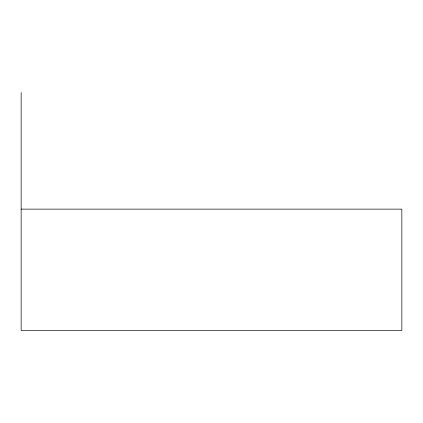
<?xml version="1.0" encoding="UTF-8"?>
<svg xmlns="http://www.w3.org/2000/svg" width="423" height="423" viewBox="0 0 423 423"><rect width="100%" height="100%" fill="white"/><g stroke="black" fill="none" stroke-linecap="round" stroke-linejoin="round"><path stroke-width="0.63" d="M21.15 209.121L401.85 209.121L401.85 330.469L21.15 330.469L21.15 92.531"/></g></svg>
